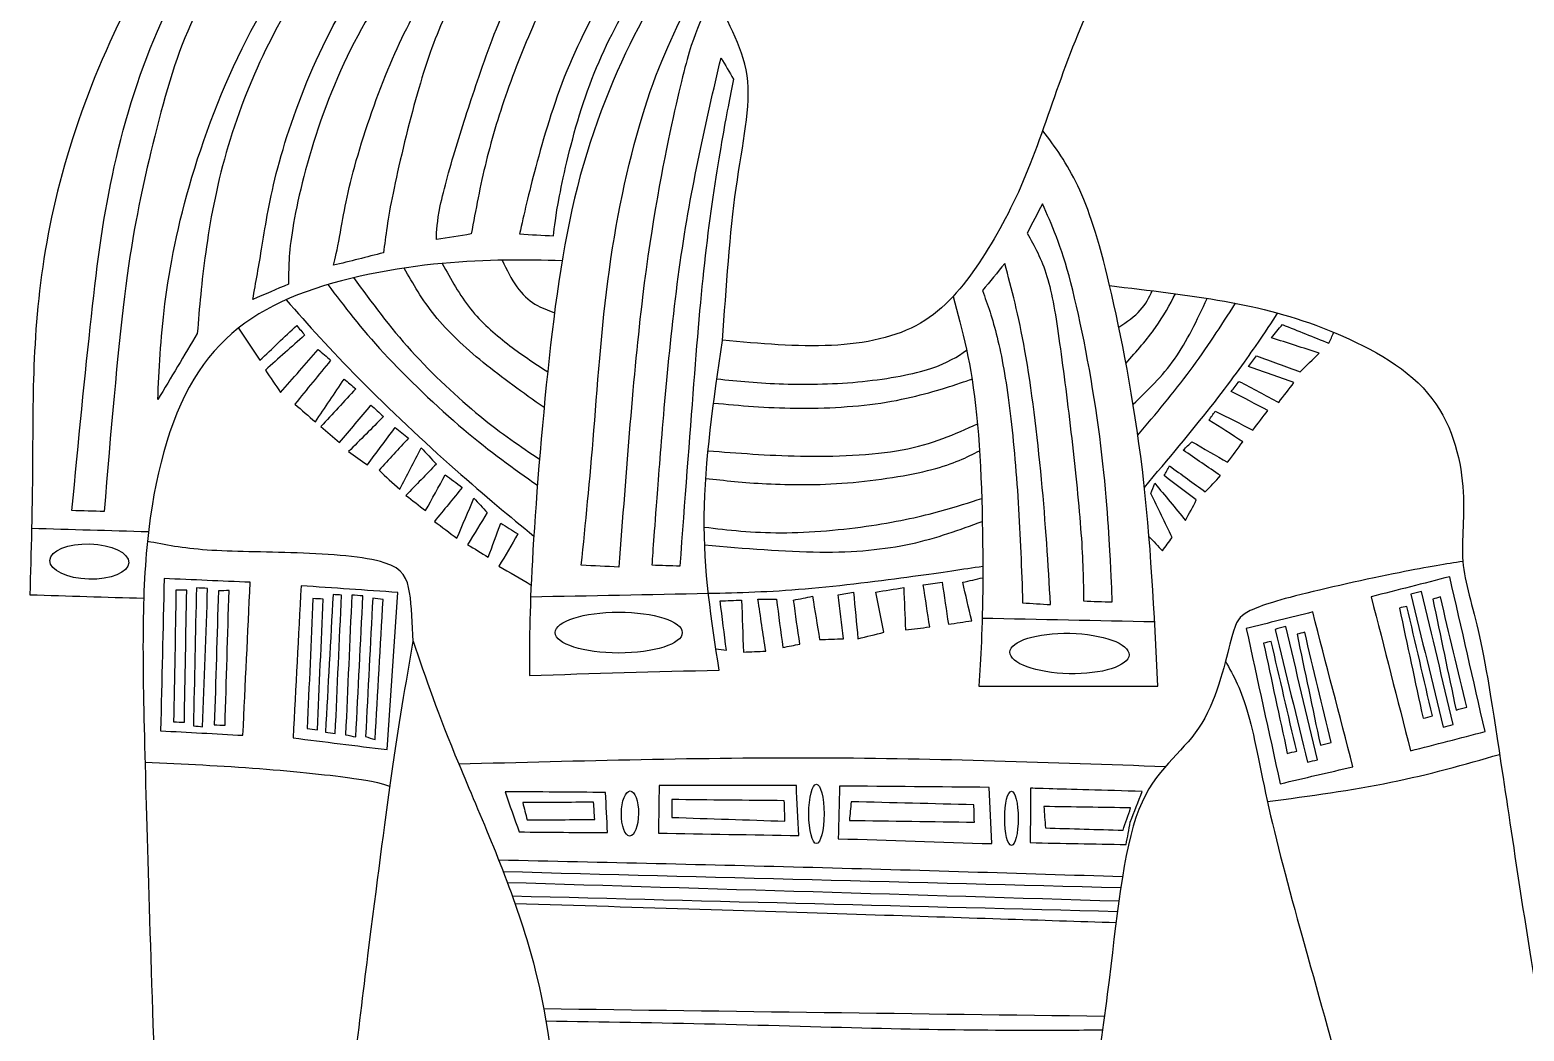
# Model space of a CAD drawing. Header units: millimetres. Extents: x 127 to 505, y 22 to 402.
# Drawn here: x 137.5 to 240.5, y 204.6 to 273.7 of the extents above; entities that cross this region are included whole.
import ezdxf

# ---------------------------------------------------------------- set-up
doc = ezdxf.new("R2010")
doc.units = ezdxf.units.MM
doc.layers.add('DV1_Layer_1', color=7, linetype='Continuous')

msp = doc.modelspace()

# ---------------------------------------------------------------- linework, layer by layer
at = {"layer": 'DV1_Layer_1', "color": 7, "linetype": 'Continuous'}
msp.add_ellipse((178.11, 232.11), major_axis=(4.38, 0), ratio=0.322406, dxfattribs=at)
for points, knots in [([(211.57, 290.96), (209.84, 293.03), (208.11, 295.1), (203.01, 297.7), (199.64, 298.23), (194.76, 298.46), (189.89, 298.69), (183.51, 298.6), (171.29, 296.84), (165.45, 295.15), (155, 289.31), (150.4, 285.15), (146.74, 279.58), (143.07, 274), (140.36, 267.01), (139.02, 260.76), (137.69, 254.51), (137.73, 248.99), (137.71, 244.78), (137.69, 240.56), (137.6, 237.64), (137.52, 234.72), (140.14, 234.64), (142.75, 234.56), (145.37, 234.48)], [0, 0, 0, 0, 0.1, 0.1, 0.2, 0.2, 0.2, 0.3, 0.3, 0.4, 0.4, 0.5, 0.5, 0.5, 0.6, 0.6, 0.6, 0.7, 0.7, 0.7, 0.8, 0.8, 0.8, 1, 1, 1, 1]), ([(168.61, 270.82), (167.98, 268.99), (167.47, 267.46), (166.99, 265.88), (166.5, 264.3), (166.05, 262.65), (165.81, 261.53), (165.58, 260.41), (165.56, 259.81), (165.54, 259.22), (166.34, 259.34), (167.14, 259.46), (167.94, 259.59), (168.25, 261.25), (168.56, 262.92), (168.97, 264.59), (169.38, 266.27), (169.9, 267.96), (170.54, 269.76), (171.19, 271.56), (171.97, 273.47), (172.75, 275.11), (173.54, 276.76), (174.32, 278.14), (175.31, 279.33), (176.29, 280.52), (177.49, 281.53), (178.75, 282.43), (180.02, 283.32), (181.35, 284.1), (182.61, 284.76), (183.86, 285.42), (185.03, 285.95), (186.28, 286.77), (187.52, 287.58), (188.84, 288.67), (192.07, 290.38), (193.98, 290.99), (195.76, 291.37), (197.54, 291.75), (199.19, 291.9), (200.94, 291.9), (202.7, 291.9), (204.57, 291.75), (205.98, 291.63), (207.39, 291.51), (208.34, 291.41), (209.28, 291.3), (208.69, 292.06), (208.09, 292.82), (207.38, 293.51), (206.67, 294.2), (205.03, 295.44), (201.41, 296.26), (198.85, 296.53), (196.29, 296.79), (192.97, 296.92), (189.29, 296.77), (185.61, 296.63), (181.56, 296.22), (177.99, 295.61), (174.42, 295), (171.34, 294.2), (168.37, 293.09), (165.41, 291.98), (162.57, 290.56), (159.8, 288.75), (157.02, 286.94), (154.3, 284.74), (152.05, 282.31), (149.8, 279.89), (148.01, 277.23), (146.58, 274.15), (145.15, 271.06), (144.08, 267.55), (143.34, 264.23), (142.6, 260.92), (142.19, 257.82), (141.76, 253.9), (141.33, 249.98), (140.87, 245.25), (140.42, 240.52), (141.16, 240.5), (141.9, 240.48), (142.64, 240.46), (143.09, 245.87), (143.55, 251.28), (144.04, 255.28), (144.53, 259.28), (145.07, 261.87), (146.41, 267.57), (147.21, 270.67), (148.21, 273.12), (149.2, 275.57), (150.4, 277.36), (151.39, 278.79), (152.39, 280.22), (153.19, 281.29), (154.27, 282.41), (155.35, 283.53), (156.71, 284.7), (158.04, 285.78), (159.36, 286.86), (160.66, 287.85), (162.48, 288.84), (164.3, 289.84), (166.65, 290.85), (168.94, 291.74), (171.23, 292.64), (173.47, 293.42), (175.64, 294.01), (177.81, 294.59), (179.91, 294.98), (181.99, 295.27), (184.07, 295.56), (186.12, 295.75), (188.15, 295.84), (190.18, 295.93), (194.17, 295.93), (197.5, 295.64), (199.06, 295.41), (200.63, 295.17), (202.09, 294.84), (203.55, 294.51), (202.17, 294.43), (200.79, 294.35), (198.91, 294.39), (197.03, 294.43), (194.64, 294.59), (191.4, 294.4), (188.16, 294.2), (184.07, 293.65), (180.12, 292.68), (176.17, 291.71), (172.36, 290.34), (169.61, 289.1), (166.85, 287.87), (165.14, 286.78), (161.69, 284.43), (159.94, 283.18), (158.12, 281.24), (156.3, 279.31), (154.41, 276.7), (152.75, 273.57), (151.1, 270.45), (148.26, 263.16), (147.15, 257.28), (146.83, 254.78), (146.51, 252.28), (146.43, 250.23), (146.34, 248.17), (147.25, 249.69), (148.15, 251.21), (149.06, 252.74), (149.2, 254.51), (149.35, 256.27), (149.64, 258.34), (149.92, 260.41), (150.36, 262.77), (151.05, 265.2), (151.75, 267.63), (152.72, 270.12), (153.77, 272.28), (154.82, 274.44), (155.95, 276.27), (158.3, 279.43), (159.51, 280.77), (160.7, 281.89), (161.89, 283.01), (163.07, 283.92), (164.43, 284.85), (165.8, 285.79), (167.37, 286.76), (168.9, 287.57), (170.43, 288.38), (173.43, 289.7), (177.63, 291.18), (179.79, 291.66), (181.95, 292.15), (184.17, 292.37), (186.23, 292.57), (188.28, 292.76), (190.18, 292.93), (193.47, 293.07), (194.87, 293.05), (196.26, 293.03), (195.28, 292.64), (194.29, 292.25), (193.3, 291.86), (191.95, 291.8), (190.59, 291.73), (188.83, 291.56), (187.07, 291.38), (184.91, 291.1), (182.5, 290.65), (180.1, 290.21), (177.44, 289.62), (175.02, 288.75), (172.59, 287.89), (170.39, 286.76), (168.15, 285.13), (165.91, 283.51), (163.62, 281.39), (161.75, 279.04), (159.88, 276.7), (158.42, 274.13), (157.25, 271.54), (156.07, 268.94), (155.19, 266.33), (154.61, 264.16), (154.04, 261.99), (153.77, 260.26), (153.3, 257.38), (153.09, 256.23), (152.89, 255.08), (153.71, 255.43), (154.53, 255.78), (155.35, 256.13), (155.35, 257.18), (155.35, 258.23), (155.64, 260), (155.93, 261.77), (156.51, 264.25), (157.39, 266.88), (158.27, 269.5), (159.47, 272.26), (162.33, 277.01), (163.99, 279), (167, 282.13), (168.33, 283.26), (169.93, 284.38), (171.52, 285.5), (173.37, 286.61), (174.66, 287.31), (175.94, 288.01), (176.66, 288.3), (177.74, 288.67), (178.82, 289.04), (180.26, 289.49), (183.41, 290.21), (185.12, 290.48), (186.57, 290.61), (188.02, 290.75), (189.21, 290.75), (190.4, 290.75), (189.52, 290.29), (188.63, 289.84), (187.75, 289.39), (186.84, 289.39), (185.94, 289.39), (184.66, 289.17), (183.39, 288.96), (181.74, 288.53), (179.9, 287.95), (178.06, 287.37), (176.03, 286.65), (174.07, 285.53), (172.12, 284.41), (170.25, 282.89), (168.7, 281.29), (167.16, 279.68), (165.95, 277.99), (163.89, 274.64), (163.05, 272.98), (162.19, 270.9), (161.34, 268.82), (160.48, 266.33), (159.91, 264.26), (159.34, 262.2), (159.08, 260.55), (158.69, 258.41), (158.56, 257.92), (158.44, 257.43), (159.59, 257.71), (160.74, 258), (161.89, 258.29), (162.04, 259.44), (162.18, 260.59), (162.55, 262.41), (162.92, 264.23), (163.52, 266.72), (164.69, 270.96), (165.27, 272.71), (165.96, 274.23), (166.65, 275.75), (167.45, 277.05), (168.56, 278.49), (169.67, 279.93), (171.09, 281.51), (172.53, 282.77), (173.97, 284.02), (175.43, 284.95), (176.85, 285.73), (178.27, 286.51), (179.65, 287.15), (181.03, 287.62), (182.42, 288.09), (183.82, 288.4), (184.93, 288.56), (186.04, 288.71), (186.86, 288.71), (187.69, 288.71), (187.11, 288.28), (186.54, 287.85), (185.96, 287.41), (184.64, 287.13), (183.33, 286.84), (181.61, 286.04), (179.89, 285.23), (177.77, 283.92), (174.01, 280.71), (172.36, 278.82), (171.17, 276.8), (169.98, 274.79), (169.24, 272.65), (168.61, 270.82)], [0, 0, 0, 0, 0.00885, 0.00885, 0.00885, 0.017699, 0.017699, 0.017699, 0.026549, 0.026549, 0.026549, 0.035398, 0.035398, 0.035398, 0.044248, 0.044248, 0.044248, 0.053097, 0.053097, 0.053097, 0.061947, 0.061947, 0.061947, 0.070796, 0.070796, 0.070796, 0.079646, 0.079646, 0.079646, 0.088496, 0.088496, 0.088496, 0.097345, 0.097345, 0.097345, 0.106195, 0.106195, 0.115044, 0.115044, 0.115044, 0.123894, 0.123894, 0.123894, 0.132743, 0.132743, 0.132743, 0.141593, 0.141593, 0.141593, 0.150442, 0.150442, 0.150442, 0.159292, 0.168142, 0.168142, 0.168142, 0.176991, 0.176991, 0.176991, 0.185841, 0.185841, 0.185841, 0.19469, 0.19469, 0.19469, 0.20354, 0.20354, 0.20354, 0.212389, 0.212389, 0.212389, 0.221239, 0.221239, 0.221239, 0.230088, 0.230088, 0.230088, 0.238938, 0.238938, 0.238938, 0.247788, 0.247788, 0.247788, 0.256637, 0.256637, 0.256637, 0.265487, 0.265487, 0.265487, 0.274336, 0.274336, 0.283186, 0.283186, 0.283186, 0.292035, 0.292035, 0.292035, 0.300885, 0.300885, 0.300885, 0.309735, 0.309735, 0.309735, 0.318584, 0.318584, 0.318584, 0.327434, 0.327434, 0.327434, 0.336283, 0.336283, 0.336283, 0.345133, 0.345133, 0.345133, 0.353982, 0.353982, 0.353982, 0.362832, 0.371681, 0.371681, 0.371681, 0.380531, 0.380531, 0.380531, 0.389381, 0.389381, 0.389381, 0.39823, 0.39823, 0.39823, 0.40708, 0.40708, 0.40708, 0.415929, 0.415929, 0.415929, 0.424779, 0.424779, 0.433628, 0.433628, 0.433628, 0.442478, 0.442478, 0.442478, 0.451327, 0.460177, 0.460177, 0.460177, 0.469027, 0.469027, 0.469027, 0.477876, 0.477876, 0.477876, 0.486726, 0.486726, 0.486726, 0.495575, 0.495575, 0.495575, 0.504425, 0.504425, 0.504425, 0.513274, 0.513274, 0.522124, 0.522124, 0.522124, 0.530973, 0.530973, 0.530973, 0.539823, 0.539823, 0.539823, 0.548673, 0.557522, 0.557522, 0.557522, 0.566372, 0.566372, 0.566372, 0.575221, 0.575221, 0.584071, 0.584071, 0.584071, 0.59292, 0.59292, 0.59292, 0.60177, 0.60177, 0.60177, 0.610619, 0.610619, 0.610619, 0.619469, 0.619469, 0.619469, 0.628319, 0.628319, 0.628319, 0.637168, 0.637168, 0.637168, 0.646018, 0.646018, 0.646018, 0.654867, 0.654867, 0.654867, 0.663717, 0.663717, 0.672566, 0.672566, 0.672566, 0.681416, 0.681416, 0.681416, 0.690265, 0.690265, 0.690265, 0.699115, 0.699115, 0.699115, 0.707965, 0.707965, 0.716814, 0.716814, 0.725664, 0.725664, 0.725664, 0.734513, 0.734513, 0.734513, 0.743363, 0.743363, 0.743363, 0.752212, 0.752212, 0.761062, 0.761062, 0.761062, 0.769912, 0.769912, 0.769912, 0.778761, 0.778761, 0.778761, 0.787611, 0.787611, 0.787611, 0.79646, 0.79646, 0.79646, 0.80531, 0.80531, 0.80531, 0.814159, 0.814159, 0.814159, 0.823009, 0.823009, 0.831858, 0.831858, 0.831858, 0.840708, 0.840708, 0.840708, 0.849558, 0.849558, 0.858407, 0.858407, 0.858407, 0.867257, 0.867257, 0.867257, 0.876106, 0.876106, 0.876106, 0.884956, 0.884956, 0.893805, 0.893805, 0.893805, 0.902655, 0.902655, 0.902655, 0.911504, 0.911504, 0.911504, 0.920354, 0.920354, 0.920354, 0.929204, 0.929204, 0.929204, 0.938053, 0.938053, 0.938053, 0.946903, 0.946903, 0.946903, 0.955752, 0.955752, 0.955752, 0.964602, 0.964602, 0.964602, 0.973451, 0.973451, 0.982301, 0.982301, 0.982301, 1, 1, 1, 1]), ([(185.26, 252.24), (185.52, 255.94), (185.77, 259.65), (186.2, 262.75), (186.64, 265.86), (187.26, 268.37), (186.95, 270.51), (186.64, 272.65), (185.4, 274.42), (183.88, 278.65), (183.59, 281.12), (185.4, 285.44), (187.5, 287.29), (190.16, 288.65), (192.81, 290.01), (196.02, 290.87), (198.75, 291.24), (201.49, 291.61), (203.75, 291.49), (205.44, 290.52), (207.12, 289.55), (208.24, 287.74), (209.35, 285.93), (208.73, 285.4), (208.11, 284.86), (207.35, 284), (206.59, 283.14), (205.69, 281.94), (204.45, 279.31), (204.12, 277.87), (203.36, 277.07), (202.6, 276.27), (201.41, 276.1), (200.67, 277.4), (199.93, 278.69), (199.64, 281.45), (198.96, 283.47), (198.28, 285.48), (197.21, 286.76), (196.14, 288.03), (196.26, 285.93), (196.39, 283.84), (196.51, 281.74), (194.99, 283.14), (193.47, 284.54), (191.95, 285.93), (192.52, 283.79), (193.1, 281.66), (193.67, 279.52), (191.9, 280.87), (190.14, 282.23), (188.37, 283.59), (188.98, 281.98), (189.6, 280.38), (189.79, 279.23), (189.97, 278.08), (189.72, 277.38), (189.11, 277.25), (188.49, 277.13), (187.5, 277.58), (186.78, 278.26), (186.06, 278.94), (185.61, 279.85), (185.16, 280.75), (184.78, 280.15), (184.41, 279.55), (184.04, 278.95)], [0, 0, 0, 0, 0.041667, 0.041667, 0.041667, 0.083333, 0.083333, 0.083333, 0.125, 0.125, 0.166667, 0.166667, 0.208333, 0.208333, 0.208333, 0.25, 0.25, 0.25, 0.291667, 0.291667, 0.291667, 0.333333, 0.333333, 0.333333, 0.375, 0.375, 0.375, 0.416667, 0.416667, 0.458333, 0.458333, 0.458333, 0.5, 0.5, 0.5, 0.541667, 0.541667, 0.541667, 0.583333, 0.583333, 0.583333, 0.625, 0.625, 0.625, 0.666667, 0.666667, 0.666667, 0.708333, 0.708333, 0.708333, 0.75, 0.75, 0.75, 0.791667, 0.791667, 0.791667, 0.833333, 0.833333, 0.833333, 0.875, 0.875, 0.875, 0.916667, 0.916667, 0.916667, 1, 1, 1, 1]), ([(183.18, 283.28), (183.16, 282.64), (183.14, 282.01), (183.12, 281.37), (182.67, 280.89), (182.22, 280.42), (181.37, 279.3), (180.53, 278.18), (179.3, 276.41), (177.16, 272.54), (176.25, 270.45), (175.54, 268.23), (174.83, 266.02), (174.32, 263.7), (174.03, 262.22), (173.74, 260.74), (173.68, 260.1), (173.62, 259.46), (172.84, 259.5), (172.06, 259.54), (171.27, 259.59), (171.58, 260.96), (171.89, 262.34), (172.39, 264.23), (172.9, 266.13), (173.6, 268.53), (174.53, 270.83), (175.47, 273.12), (176.64, 275.3), (177.61, 276.99), (178.58, 278.67), (179.34, 279.87), (180.23, 280.83), (181.13, 281.8), (182.15, 282.54), (183.18, 283.28)], [0, 0, 0, 0, 0.076923, 0.076923, 0.076923, 0.153846, 0.153846, 0.153846, 0.230769, 0.230769, 0.307692, 0.307692, 0.307692, 0.384615, 0.384615, 0.384615, 0.461538, 0.461538, 0.461538, 0.538462, 0.538462, 0.538462, 0.615385, 0.615385, 0.615385, 0.692308, 0.692308, 0.692308, 0.769231, 0.769231, 0.769231, 0.846154, 0.846154, 0.846154, 1, 1, 1, 1]), ([(216.24, 281.47), (215.48, 281.13), (214.73, 280.79), (213.86, 280.01), (213, 279.23), (212.03, 278.02), (211.09, 276.26), (210.16, 274.51), (209.26, 272.2), (208.44, 269.9), (207.62, 267.61), (206.88, 265.32), (205.99, 263.25), (205.11, 261.17), (204.08, 259.3), (201.82, 255.92), (200.58, 254.42), (197.23, 252.47), (195.11, 252.02), (192.77, 251.91), (190.42, 251.8), (187.84, 252.03), (185.26, 252.26)], [0, 0, 0, 0, 0.111111, 0.111111, 0.111111, 0.222222, 0.222222, 0.222222, 0.333333, 0.333333, 0.333333, 0.444444, 0.444444, 0.444444, 0.555556, 0.555556, 0.666667, 0.666667, 0.777778, 0.777778, 0.777778, 1, 1, 1, 1]), ([(183.94, 280.32), (182.7, 278.86), (181.46, 277.4), (180, 274.8), (178.53, 272.19), (176.85, 268.45), (174.5, 260.31), (173.84, 255.9), (173.31, 251.03), (172.78, 246.15), (172.36, 240.81), (171.95, 233.36), (171.95, 231.26), (171.95, 229.16), (176.31, 229.29), (180.67, 229.41), (185.03, 229.53), (184.5, 232.95), (183.96, 236.36), (184, 240.15), (184.04, 243.93), (184.65, 248.09), (185.26, 252.24)], [0, 0, 0, 0, 0.111111, 0.111111, 0.111111, 0.222222, 0.222222, 0.333333, 0.333333, 0.333333, 0.444444, 0.444444, 0.555556, 0.555556, 0.555556, 0.666667, 0.666667, 0.666667, 0.777778, 0.777778, 0.777778, 1, 1, 1, 1]), ([(183.37, 276.43), (182.24, 274.17), (181.11, 271.91), (180.09, 268.84), (179.07, 265.78), (178.16, 261.91), (177.57, 257.87), (176.97, 253.83), (176.68, 249.61), (176.4, 246.06), (176.11, 242.51), (175.82, 239.63), (175.53, 236.75), (176.4, 236.71), (177.26, 236.67), (178.12, 236.63), (178.62, 243.3), (179.11, 249.96), (179.75, 255.24), (180.39, 260.51), (181.17, 264.4), (181.75, 267.12), (182.34, 269.85), (182.73, 271.41), (183.11, 272.58), (183.49, 273.76), (183.86, 274.54), (184.23, 275.32), (183.94, 275.69), (183.66, 276.06), (183.37, 276.43)], [0, 0, 0, 0, 0.090909, 0.090909, 0.090909, 0.181818, 0.181818, 0.181818, 0.272727, 0.272727, 0.272727, 0.363636, 0.363636, 0.363636, 0.454545, 0.454545, 0.454545, 0.545455, 0.545455, 0.545455, 0.636364, 0.636364, 0.636364, 0.727273, 0.727273, 0.727273, 0.818182, 0.818182, 0.818182, 1, 1, 1, 1]), ([(185.16, 271.74), (184.13, 267.32), (183.1, 262.9), (182.35, 257.63), (181.6, 252.37), (181.13, 246.26), (180.85, 242.64), (180.57, 239.02), (180.49, 237.89), (180.41, 236.75), (181.04, 236.73), (181.68, 236.71), (182.32, 236.69), (182.65, 241.14), (182.98, 245.58), (183.27, 249.26), (183.55, 252.94), (183.8, 255.86), (184.13, 258.63), (184.46, 261.4), (184.87, 264.01), (185.53, 267.83), (185.77, 269.05), (186.02, 270.26), (185.73, 270.75), (185.45, 271.25), (185.16, 271.74)], [0, 0, 0, 0, 0.1, 0.1, 0.1, 0.2, 0.2, 0.2, 0.3, 0.3, 0.3, 0.4, 0.4, 0.4, 0.5, 0.5, 0.5, 0.6, 0.6, 0.6, 0.7, 0.7, 0.8, 0.8, 0.8, 1, 1, 1, 1]), ([(201.16, 255.29), (201.79, 252.96), (202.42, 250.63), (203.13, 243.6), (203.22, 238.91), (203.2, 235.6), (203.18, 232.29), (203.05, 230.36), (202.93, 228.42), (207.04, 228.42), (211.16, 228.42), (215.27, 228.42), (215.02, 233.48), (214.78, 238.54), (214.2, 243.36), (213.62, 248.17), (212.72, 252.74), (211.16, 259.32), (210.5, 261.33), (209.75, 262.9), (209.01, 264.47), (208.18, 265.59), (207.35, 266.71)], [0, 0, 0, 0, 0.111111, 0.111111, 0.222222, 0.222222, 0.222222, 0.333333, 0.333333, 0.333333, 0.444444, 0.444444, 0.444444, 0.555556, 0.555556, 0.555556, 0.666667, 0.666667, 0.777778, 0.777778, 0.777778, 1, 1, 1, 1]), ([(206.26, 259.65), (206.61, 260.33), (206.96, 261), (207.31, 261.68), (207.95, 260.26), (208.59, 258.85), (209.96, 253.58), (210.7, 249.73), (211.65, 242.8), (212.06, 236.63), (212.1, 235.03), (212.12, 234.22), (211.46, 234.24), (210.81, 234.27), (210.15, 234.29), (210.13, 235.68), (210.11, 237.08), (209.97, 238.96), (209.84, 240.83), (209.59, 243.17), (209.33, 245.5), (209.06, 247.82), (208.77, 250.12), (208.5, 252.04), (208.24, 253.95), (207.99, 255.47), (207.62, 256.67), (207.25, 257.88), (206.75, 258.76), (206.26, 259.65)], [0, 0, 0, 0, 0.083333, 0.083333, 0.083333, 0.166667, 0.166667, 0.25, 0.25, 0.333333, 0.416667, 0.416667, 0.416667, 0.5, 0.5, 0.5, 0.583333, 0.583333, 0.583333, 0.666667, 0.666667, 0.666667, 0.75, 0.75, 0.75, 0.833333, 0.833333, 0.833333, 1, 1, 1, 1]), ([(174.21, 257.75), (171.65, 257.81), (169.09, 257.86), (165.93, 257.56), (162.78, 257.26), (159.04, 256.6), (155.97, 255.39), (152.91, 254.18), (150.52, 252.41), (148.81, 249.57), (147.11, 246.73), (146.08, 242.82), (145.17, 233.98), (145.3, 229.04), (145.5, 221.62), (145.71, 214.19), (146, 204.28), (146.86, 181.77), (147.43, 169.19), (147.54, 158.41), (147.64, 147.63), (147.27, 138.66), (147.29, 134.14), (147.31, 129.61), (147.72, 129.53), (149.51, 129.22), (151.3, 128.91), (154.47, 128.38), (158.79, 127.56), (159.94, 127.27), (160.72, 127.93), (161.5, 128.58), (161.92, 130.19), (162.18, 131.85), (162.45, 133.52), (162.57, 135.25), (161.92, 136.98), (161.26, 138.7), (159.82, 140.43), (159.04, 141.95), (158.25, 143.48), (158.13, 144.79), (158.27, 148.17), (158.42, 151.54), (158.83, 156.97), (159.14, 163.14), (159.45, 169.31), (159.65, 176.22), (159.55, 181.26), (159.45, 186.3), (159.04, 189.47), (159.22, 194.09), (159.41, 198.72), (160.19, 204.81), (160.82, 209.83), (161.46, 214.85), (161.96, 218.8), (162.45, 222.23), (162.94, 225.67), (163.44, 228.59), (163.93, 231.51), (164.79, 229), (165.66, 226.49), (167.08, 223.06), (168.5, 219.62), (170.47, 215.26), (171.77, 210.96), (173.06, 206.66), (173.68, 202.43), (173.74, 198.06), (173.8, 193.7), (173.31, 189.22), (172.65, 185.62), (171.99, 182.02), (171.17, 179.31), (170.39, 176.82), (169.61, 174.33), (168.87, 172.07), (168.72, 169.27), (168.58, 166.47), (169.03, 163.14), (167.88, 148.33), (166.28, 136.85), (165.12, 129), (163.97, 121.14), (163.27, 116.9), (162.12, 110.85), (160.97, 104.81), (159.36, 96.95), (157.31, 85.47), (156.86, 81.85), (156.36, 72.93), (156.32, 67.62), (156.63, 62.93), (156.94, 58.24), (157.6, 54.17), (157.95, 50.09), (158.3, 46.02), (158.34, 41.95), (157.68, 36.11), (156.98, 34.34), (156.51, 32.47), (156.03, 30.59), (155.79, 28.62), (156.03, 27.18), (156.28, 25.74), (157.02, 24.84), (158.3, 24.38), (159.57, 23.93), (161.38, 23.93), (163.11, 24.2), (164.84, 24.47), (166.48, 25), (168.09, 25.27), (169.69, 25.54), (171.25, 25.54), (173.17, 25.27), (175.08, 25), (177.34, 24.47), (179.58, 24.05), (181.83, 23.64), (184.05, 23.36), (188.04, 23.27), (192.03, 23.19), (197.79, 23.31), (200.73, 23.68), (203.67, 24.05), (203.79, 24.67), (203.59, 25.29), (203.38, 25.91), (202.85, 26.52), (198.61, 27.92), (194.91, 28.7), (191.66, 29.61), (188.41, 30.51), (185.61, 31.54), (182.22, 32.88), (178.82, 34.22), (174.83, 35.86), (172.65, 36.99), (170.47, 38.12), (170.1, 38.74), (170.29, 40.3), (170.47, 41.87), (171.21, 44.38), (171.81, 47.54), (172.41, 50.71), (172.86, 54.54), (174.75, 69.26), (176.19, 80.17), (178.45, 97.28), (180.1, 109.7), (182.4, 114.56), (183.08, 116.59), (183.76, 118.63), (183.96, 120.27), (184.17, 121.92)], [0, 0, 0, 0, 0.017544, 0.017544, 0.017544, 0.035088, 0.035088, 0.035088, 0.052632, 0.052632, 0.052632, 0.070175, 0.070175, 0.087719, 0.087719, 0.087719, 0.105263, 0.105263, 0.122807, 0.122807, 0.122807, 0.140351, 0.140351, 0.140351, 0.157895, 0.157895, 0.157895, 0.175439, 0.175439, 0.192982, 0.192982, 0.192982, 0.210526, 0.210526, 0.210526, 0.22807, 0.22807, 0.22807, 0.245614, 0.245614, 0.245614, 0.263158, 0.263158, 0.263158, 0.280702, 0.280702, 0.280702, 0.298246, 0.298246, 0.298246, 0.315789, 0.315789, 0.315789, 0.333333, 0.333333, 0.333333, 0.350877, 0.350877, 0.350877, 0.368421, 0.368421, 0.368421, 0.385965, 0.385965, 0.385965, 0.403509, 0.403509, 0.403509, 0.421053, 0.421053, 0.421053, 0.438596, 0.438596, 0.438596, 0.45614, 0.45614, 0.45614, 0.473684, 0.473684, 0.473684, 0.491228, 0.491228, 0.508772, 0.508772, 0.508772, 0.526316, 0.526316, 0.526316, 0.54386, 0.54386, 0.561404, 0.561404, 0.578947, 0.578947, 0.578947, 0.596491, 0.596491, 0.596491, 0.614035, 0.614035, 0.631579, 0.631579, 0.631579, 0.649123, 0.649123, 0.649123, 0.666667, 0.666667, 0.666667, 0.684211, 0.684211, 0.684211, 0.701754, 0.701754, 0.701754, 0.719298, 0.719298, 0.719298, 0.736842, 0.736842, 0.736842, 0.754386, 0.754386, 0.754386, 0.77193, 0.77193, 0.77193, 0.789474, 0.789474, 0.789474, 0.807018, 0.807018, 0.824561, 0.824561, 0.824561, 0.842105, 0.842105, 0.842105, 0.859649, 0.859649, 0.859649, 0.877193, 0.877193, 0.877193, 0.894737, 0.894737, 0.894737, 0.912281, 0.912281, 0.929825, 0.929825, 0.947368, 0.964912, 0.964912, 0.964912, 1, 1, 1, 1]), ([(165.93, 257.56), (166.54, 256.47), (167.15, 255.37), (167.89, 254.44), (168.64, 253.5), (169.53, 252.72), (170.43, 252.02), (171.34, 251.32), (172.28, 250.7), (173.21, 250.09)], [0, 0, 0, 0, 0.25, 0.25, 0.25, 0.5, 0.5, 0.5, 1, 1, 1, 1]), ([(170.07, 257.79), (170.39, 257.13), (170.71, 256.48), (171.08, 255.95), (171.46, 255.43), (171.89, 255.04), (172.33, 254.76), (172.78, 254.49), (173.23, 254.33), (173.68, 254.16)], [0, 0, 0, 0, 0.25, 0.25, 0.25, 0.5, 0.5, 0.5, 1, 1, 1, 1]), ([(203.18, 255.7), (203.69, 256.31), (204.2, 256.93), (204.72, 257.55), (205.19, 255.8), (205.66, 254.05), (206.11, 251.53), (206.55, 249.01), (206.96, 245.72), (207.54, 239.63), (207.7, 236.84), (207.87, 234.04), (207.23, 234.08), (206.59, 234.12), (205.95, 234.16), (205.87, 236.47), (205.79, 238.77), (205.64, 241.06), (205.5, 243.36), (205.29, 245.64), (205.05, 247.59), (204.8, 249.55), (204.51, 251.17), (204.19, 252.47), (203.88, 253.76), (203.53, 254.73), (203.18, 255.7)], [0, 0, 0, 0, 0.1, 0.1, 0.1, 0.2, 0.2, 0.2, 0.3, 0.3, 0.4, 0.4, 0.4, 0.5, 0.5, 0.5, 0.6, 0.6, 0.6, 0.7, 0.7, 0.7, 0.8, 0.8, 0.8, 1, 1, 1, 1]), ([(159.83, 256.58), (161.07, 254.88), (162.32, 253.19), (165.29, 249.9), (167.02, 248.29), (168.53, 247.05), (170.04, 245.81), (171.35, 244.94), (172.65, 244.06)], [0, 0, 0, 0, 0.25, 0.25, 0.5, 0.5, 0.5, 1, 1, 1, 1]), ([(172.96, 247.62), (171.51, 248.65), (170.07, 249.67), (168.77, 250.73), (167.47, 251.79), (166.32, 252.88), (165.43, 253.97), (164.55, 255.06), (163.94, 256.15), (163.32, 257.24)], [0, 0, 0, 0, 0.25, 0.25, 0.25, 0.5, 0.5, 0.5, 1, 1, 1, 1]), ([(158.05, 256.1), (159.19, 254.61), (160.32, 253.12), (161.92, 251.38), (163.52, 249.65), (165.58, 247.68), (167.42, 246.12), (169.26, 244.56), (170.88, 243.41), (172.5, 242.27)], [0, 0, 0, 0, 0.25, 0.25, 0.25, 0.5, 0.5, 0.5, 1, 1, 1, 1]), ([(211.94, 256.03), (214.65, 255.71), (217.37, 255.4), (219.86, 254.95), (222.35, 254.51), (224.61, 253.93), (227.08, 252.94), (229.54, 251.95), (232.22, 250.56), (235.51, 246.69), (236.13, 244.22), (236.29, 242.18), (236.46, 240.15), (236.17, 238.54), (236.29, 237.02), (236.41, 235.5), (236.95, 234.06), (237.44, 231.84), (237.94, 229.62), (238.39, 226.61), (239.21, 221.14), (240.03, 215.67), (241.23, 207.73), (242.75, 199.38), (243.08, 198.97), (246.35, 196.48), (249.62, 193.99), (255.83, 189.43), (261.73, 184.63), (267.64, 179.84), (273.23, 174.82), (276.21, 172.48), (279.2, 170.13), (279.57, 170.46), (280.72, 170.79), (281.87, 171.12), (283.8, 171.45), (285.02, 171.59), (286.23, 171.74), (286.72, 171.7), (287.22, 171.65)], [0, 0, 0, 0, 0.066667, 0.066667, 0.066667, 0.133333, 0.133333, 0.133333, 0.2, 0.2, 0.266667, 0.266667, 0.266667, 0.333333, 0.333333, 0.333333, 0.4, 0.4, 0.4, 0.466667, 0.466667, 0.466667, 0.533333, 0.533333, 0.6, 0.6, 0.6, 0.666667, 0.666667, 0.666667, 0.733333, 0.733333, 0.733333, 0.8, 0.8, 0.8, 0.866667, 0.866667, 0.866667, 1, 1, 1, 1]), ([(212.58, 253.16), (213.13, 253.53), (213.67, 253.91), (214.06, 254.33), (214.44, 254.75), (214.66, 255.21), (214.88, 255.68)], [0, 0, 0, 0, 0.333333, 0.333333, 0.333333, 1, 1, 1, 1]), ([(213.07, 250.67), (213.8, 251.5), (214.54, 252.34), (215.11, 253.14), (215.67, 253.94), (216.08, 254.7), (216.48, 255.47)], [0, 0, 0, 0, 0.333333, 0.333333, 0.333333, 1, 1, 1, 1]), ([(155.18, 255.06), (156.7, 253.34), (158.22, 251.62), (160.23, 249.59), (162.24, 247.55), (164.75, 245.21), (166.84, 243.35), (168.93, 241.5), (170.59, 240.13), (172.26, 238.76)], [0, 0, 0, 0, 0.25, 0.25, 0.25, 0.5, 0.5, 0.5, 1, 1, 1, 1]), ([(213.56, 247.85), (214.56, 248.8), (215.57, 249.75), (216.42, 250.97), (217.27, 252.18), (217.97, 253.67), (218.67, 255.15)], [0, 0, 0, 0, 0.333333, 0.333333, 0.333333, 1, 1, 1, 1]), ([(213.89, 245.72), (215.13, 247.19), (216.37, 248.67), (217.49, 250.18), (218.62, 251.7), (219.62, 253.25), (220.62, 254.81)], [0, 0, 0, 0, 0.333333, 0.333333, 0.333333, 1, 1, 1, 1]), ([(214.34, 242.12), (215.97, 244.05), (217.59, 245.99), (218.92, 247.67), (220.25, 249.36), (221.28, 250.8), (221.99, 251.84), (222.71, 252.87), (223.12, 253.51), (223.52, 254.14)], [0, 0, 0, 0, 0.25, 0.25, 0.25, 0.5, 0.5, 0.5, 1, 1, 1, 1]), ([(151.89, 253.09), (152.38, 252.36), (152.88, 251.62), (153.38, 250.88), (154.22, 251.69), (155.07, 252.49), (155.91, 253.29), (156.09, 253.07), (156.28, 252.84), (156.46, 252.61), (155.56, 251.81), (154.65, 251.01), (153.75, 250.21), (154.1, 249.69), (154.45, 249.18), (154.8, 248.66), (155.66, 249.65), (156.53, 250.64), (157.39, 251.63), (157.68, 251.38), (157.97, 251.13), (158.25, 250.88), (157.43, 249.88), (156.61, 248.87), (155.79, 247.86), (156.26, 247.45), (156.73, 247.04), (157.2, 246.63), (157.86, 247.61), (158.52, 248.6), (159.18, 249.59), (159.45, 249.36), (159.71, 249.14), (159.98, 248.91), (159.18, 248.05), (158.38, 247.18), (157.58, 246.32), (158.01, 245.95), (158.44, 245.58), (158.87, 245.21), (159.59, 246.07), (160.31, 246.94), (161.03, 247.8), (161.32, 247.53), (161.61, 247.26), (161.89, 247), (161.09, 246.2), (160.29, 245.39), (159.49, 244.59), (159.92, 244.28), (160.35, 243.97), (160.78, 243.67), (161.42, 244.53), (162.06, 245.39), (162.7, 246.26), (163.01, 246.01), (163.31, 245.76), (163.62, 245.52), (162.94, 244.78), (162.26, 244.04), (161.59, 243.3), (162.06, 242.86), (162.53, 242.43), (163.01, 242), (163.5, 242.95), (163.99, 243.89), (164.49, 244.84), (164.84, 244.47), (165.19, 244.1), (165.54, 243.73), (164.84, 243.01), (164.14, 242.29), (163.44, 241.57), (163.89, 241.22), (164.34, 240.87), (164.79, 240.52), (165.25, 241.34), (165.7, 242.16), (166.15, 242.99), (166.54, 242.7), (166.93, 242.41), (167.32, 242.12), (166.69, 241.34), (166.05, 240.56), (165.41, 239.78), (165.93, 239.39), (166.44, 239), (166.95, 238.61), (167.35, 239.53), (167.74, 240.46), (168.13, 241.38), (168.44, 241.05), (168.74, 240.72), (169.05, 240.39), (168.6, 239.65), (168.15, 238.91), (167.69, 238.17), (168.17, 237.89), (168.64, 237.6), (169.11, 237.31), (169.4, 238.09), (169.69, 238.87), (169.98, 239.65), (170.37, 239.41), (170.76, 239.16), (171.15, 238.91), (170.72, 238.17), (170.29, 237.43), (169.85, 236.69), (170.59, 236.26), (171.33, 235.83), (172.07, 235.39)], [0, 0, 0, 0, 0.026316, 0.026316, 0.026316, 0.052632, 0.052632, 0.052632, 0.078947, 0.078947, 0.078947, 0.105263, 0.105263, 0.105263, 0.131579, 0.131579, 0.131579, 0.157895, 0.157895, 0.157895, 0.184211, 0.184211, 0.184211, 0.210526, 0.210526, 0.210526, 0.236842, 0.236842, 0.236842, 0.263158, 0.263158, 0.263158, 0.289474, 0.289474, 0.289474, 0.315789, 0.315789, 0.315789, 0.342105, 0.342105, 0.342105, 0.368421, 0.368421, 0.368421, 0.394737, 0.394737, 0.394737, 0.421053, 0.421053, 0.421053, 0.447368, 0.447368, 0.447368, 0.473684, 0.473684, 0.473684, 0.5, 0.5, 0.5, 0.526316, 0.526316, 0.526316, 0.552632, 0.552632, 0.552632, 0.578947, 0.578947, 0.578947, 0.605263, 0.605263, 0.605263, 0.631579, 0.631579, 0.631579, 0.657895, 0.657895, 0.657895, 0.684211, 0.684211, 0.684211, 0.710526, 0.710526, 0.710526, 0.736842, 0.736842, 0.736842, 0.763158, 0.763158, 0.763158, 0.789474, 0.789474, 0.789474, 0.815789, 0.815789, 0.815789, 0.842105, 0.842105, 0.842105, 0.868421, 0.868421, 0.868421, 0.894737, 0.894737, 0.894737, 0.921053, 0.921053, 0.921053, 0.947368, 0.947368, 0.947368, 1, 1, 1, 1]), ([(214.66, 238.72), (214.97, 238.4), (215.27, 238.07), (215.58, 237.74), (215.81, 238.05), (216.03, 238.36), (216.26, 238.67), (215.76, 239.68), (215.27, 240.7), (214.78, 241.71), (214.87, 241.94), (214.96, 242.17), (215.06, 242.4), (215.77, 241.54), (216.47, 240.69), (217.18, 239.84), (217.43, 240.31), (217.68, 240.79), (217.92, 241.26), (217.18, 241.81), (216.44, 242.37), (215.7, 242.93), (215.83, 243.15), (215.95, 243.38), (216.07, 243.6), (216.89, 243.01), (217.72, 242.41), (218.54, 241.81), (218.89, 242.18), (219.24, 242.55), (219.59, 242.93), (218.73, 243.51), (217.88, 244.1), (217.02, 244.69), (217.22, 244.89), (217.42, 245.08), (217.61, 245.27), (218.44, 244.8), (219.26, 244.32), (220.08, 243.85), (220.43, 244.32), (220.78, 244.8), (221.13, 245.27), (220.35, 245.76), (219.57, 246.26), (218.79, 246.75), (218.93, 246.96), (219.08, 247.16), (219.22, 247.37), (220.09, 246.94), (220.95, 246.51), (221.81, 246.07), (222.16, 246.52), (222.51, 246.98), (222.86, 247.43), (222.02, 247.86), (221.17, 248.29), (220.33, 248.73), (220.51, 248.96), (220.68, 249.19), (220.86, 249.43), (221.77, 248.95), (222.69, 248.47), (223.6, 247.98), (223.95, 248.44), (224.3, 248.89), (224.65, 249.34), (223.6, 249.71), (222.56, 250.08), (221.51, 250.45), (221.69, 250.7), (221.88, 250.95), (222.06, 251.19), (223.07, 250.82), (224.07, 250.45), (225.08, 250.08), (225.51, 250.51), (225.95, 250.95), (226.38, 251.38), (225.29, 251.73), (224.2, 252.08), (223.11, 252.43), (223.35, 252.74), (223.6, 253.04), (223.85, 253.35), (224.92, 252.92), (225.99, 252.49), (227.06, 252.06), (227.17, 252.31), (227.28, 252.56), (227.4, 252.81)], [0, 0, 0, 0, 0.032258, 0.032258, 0.032258, 0.064516, 0.064516, 0.064516, 0.096774, 0.096774, 0.096774, 0.129032, 0.129032, 0.129032, 0.16129, 0.16129, 0.16129, 0.193548, 0.193548, 0.193548, 0.225806, 0.225806, 0.225806, 0.258065, 0.258065, 0.258065, 0.290323, 0.290323, 0.290323, 0.322581, 0.322581, 0.322581, 0.354839, 0.354839, 0.354839, 0.387097, 0.387097, 0.387097, 0.419355, 0.419355, 0.419355, 0.451613, 0.451613, 0.451613, 0.483871, 0.483871, 0.483871, 0.516129, 0.516129, 0.516129, 0.548387, 0.548387, 0.548387, 0.580645, 0.580645, 0.580645, 0.612903, 0.612903, 0.612903, 0.645161, 0.645161, 0.645161, 0.677419, 0.677419, 0.677419, 0.709677, 0.709677, 0.709677, 0.741935, 0.741935, 0.741935, 0.774194, 0.774194, 0.774194, 0.806452, 0.806452, 0.806452, 0.83871, 0.83871, 0.83871, 0.870968, 0.870968, 0.870968, 0.903226, 0.903226, 0.903226, 0.935484, 0.935484, 0.935484, 1, 1, 1, 1]), ([(184.88, 249.6), (186.33, 249.45), (187.78, 249.31), (189.47, 249.25), (191.16, 249.2), (193.1, 249.24), (196.74, 249.61), (198.44, 249.94), (199.62, 250.32), (200.8, 250.7), (201.44, 251.14), (202.09, 251.57)], [0, 0, 0, 0, 0.2, 0.2, 0.2, 0.4, 0.4, 0.6, 0.6, 0.6, 1, 1, 1, 1]), ([(184.65, 247.93), (186.46, 247.77), (188.28, 247.6), (190.31, 247.58), (192.34, 247.55), (194.58, 247.68), (198.49, 248.31), (200.15, 248.83), (201.09, 249.13), (202.03, 249.43), (202.24, 249.52), (202.46, 249.6)], [0, 0, 0, 0, 0.2, 0.2, 0.2, 0.4, 0.4, 0.6, 0.6, 0.6, 1, 1, 1, 1]), ([(184.27, 244.65), (186.29, 244.49), (188.32, 244.32), (190.63, 244.28), (192.95, 244.24), (195.57, 244.32), (197.65, 244.71), (199.73, 245.1), (201.28, 245.8), (202.84, 246.5)], [0, 0, 0, 0, 0.25, 0.25, 0.25, 0.5, 0.5, 0.5, 1, 1, 1, 1]), ([(184.11, 242.74), (185.4, 242.6), (186.7, 242.45), (188.3, 242.37), (189.91, 242.29), (191.82, 242.27), (193.88, 242.43), (195.94, 242.6), (198.14, 242.95), (199.68, 243.35), (201.22, 243.75), (202.1, 244.2), (202.98, 244.65)], [0, 0, 0, 0, 0.2, 0.2, 0.2, 0.4, 0.4, 0.4, 0.6, 0.6, 0.6, 1, 1, 1, 1]), ([(184, 239.38), (185.66, 239.19), (187.32, 238.99), (189.31, 238.99), (191.29, 239), (193.59, 239.2), (195.52, 239.49), (197.46, 239.78), (199.02, 240.15), (200.23, 240.47), (201.43, 240.8), (202.28, 241.08), (203.13, 241.36)], [0, 0, 0, 0, 0.2, 0.2, 0.2, 0.4, 0.4, 0.4, 0.6, 0.6, 0.6, 1, 1, 1, 1]), ([(184.03, 238.16), (186.79, 237.92), (189.56, 237.68), (191.96, 237.66), (194.37, 237.64), (196.43, 237.84), (198.24, 238.23), (200.05, 238.63), (201.61, 239.2), (203.17, 239.78)], [0, 0, 0, 0, 0.25, 0.25, 0.25, 0.5, 0.5, 0.5, 1, 1, 1, 1]), ([(141.65, 238.22), (140.15, 238.27), (138.92, 237.76), (138.9, 237.08), (138.88, 236.41), (140.08, 235.83), (141.59, 235.79), (143.09, 235.75), (144.32, 236.26), (144.34, 236.93), (144.36, 237.6), (143.16, 238.18), (141.65, 238.22)], [0, 0, 0, 0, 0.2, 0.2, 0.2, 0.4, 0.4, 0.4, 0.6, 0.6, 0.6, 1, 1, 1, 1]), ([(163.93, 231.51), (163.89, 232.72), (163.85, 233.94), (163.69, 234.88), (163.54, 235.83), (163.27, 236.51), (161.95, 236.93), (160.62, 237.35), (158.23, 237.52), (155.94, 237.6), (153.65, 237.68), (151.45, 237.68), (149.74, 237.8), (148.04, 237.92), (146.83, 238.16), (145.62, 238.4)], [0, 0, 0, 0, 0.166667, 0.166667, 0.166667, 0.333333, 0.333333, 0.333333, 0.5, 0.5, 0.5, 0.666667, 0.666667, 0.666667, 1, 1, 1, 1]), ([(236.29, 237.02), (235.14, 236.84), (233.99, 236.66), (231.89, 236.24), (229.79, 235.82), (226.74, 235.15), (222.76, 234.12), (221.83, 233.77), (221.29, 233.43), (220.75, 233.08), (220.6, 232.76), (220.24, 231.32), (219.87, 229.87), (219.28, 227.3), (218.08, 225.52), (216.89, 223.74), (215.08, 222.75), (213.96, 219.91), (212.85, 217.07), (212.44, 212.38), (211.78, 207.19), (211.12, 202), (210.22, 196.32), (210.3, 188.79), (210.38, 181.25), (211.45, 171.87), (214.09, 154.41), (215.65, 146.34), (217.09, 139.63), (218.53, 132.92), (219.85, 127.57), (221.17, 122.22), (202.13, 122.12), (183.09, 122.02), (164.05, 121.92)], [0, 0, 0, 0, 0.076923, 0.076923, 0.076923, 0.153846, 0.153846, 0.230769, 0.230769, 0.230769, 0.307692, 0.307692, 0.307692, 0.384615, 0.384615, 0.384615, 0.461538, 0.461538, 0.461538, 0.538462, 0.538462, 0.538462, 0.615385, 0.615385, 0.615385, 0.692308, 0.692308, 0.769231, 0.769231, 0.769231, 0.846154, 0.846154, 0.846154, 1, 1, 1, 1]), ([(184.29, 234.82), (186.39, 234.87), (188.49, 234.92), (193.43, 235.34), (196.26, 235.71), (198.37, 235.99), (200.47, 236.28), (201.83, 236.49), (203.2, 236.69)], [0, 0, 0, 0, 0.25, 0.25, 0.5, 0.5, 0.5, 1, 1, 1, 1]), ([(184.81, 231), (185.05, 230.96), (185.29, 230.93), (185.53, 230.89), (185.38, 232.02), (185.24, 233.15), (185.1, 234.29), (185.59, 234.31), (186.08, 234.33), (186.58, 234.35), (186.62, 233.15), (186.66, 231.96), (186.7, 230.77), (187.21, 230.79), (187.73, 230.81), (188.24, 230.83), (188.06, 232.02), (187.88, 233.22), (187.7, 234.41), (188.13, 234.41), (188.56, 234.41), (188.98, 234.41), (189.13, 233.3), (189.27, 232.19), (189.42, 231.08), (189.81, 231.16), (190.2, 231.24), (190.59, 231.32), (190.44, 232.33), (190.3, 233.34), (190.16, 234.35), (190.59, 234.44), (191.03, 234.52), (191.47, 234.61), (191.63, 233.62), (191.79, 232.63), (191.95, 231.63), (192.5, 231.65), (193.06, 231.67), (193.61, 231.69), (193.49, 232.7), (193.36, 233.71), (193.24, 234.72), (193.59, 234.78), (193.94, 234.84), (194.29, 234.9), (194.39, 233.83), (194.5, 232.76), (194.6, 231.69), (195.2, 231.84), (195.79, 231.98), (196.39, 232.13), (196.2, 233.05), (196.02, 233.98), (195.83, 234.9), (196.47, 235.01), (197.11, 235.11), (197.75, 235.21), (197.79, 234.24), (197.83, 233.28), (197.87, 232.31), (198.42, 232.37), (198.98, 232.43), (199.54, 232.5), (199.39, 233.46), (199.25, 234.43), (199.1, 235.4), (199.54, 235.46), (199.97, 235.52), (200.4, 235.58), (200.54, 234.62), (200.69, 233.65), (200.83, 232.68), (201.37, 232.76), (201.9, 232.85), (202.44, 232.93), (202.23, 233.81), (202.02, 234.7), (201.82, 235.58), (202.28, 235.68), (202.74, 235.79), (203.2, 235.89)], [0, 0, 0, 0, 0.035714, 0.035714, 0.035714, 0.071429, 0.071429, 0.071429, 0.107143, 0.107143, 0.107143, 0.142857, 0.142857, 0.142857, 0.178571, 0.178571, 0.178571, 0.214286, 0.214286, 0.214286, 0.25, 0.25, 0.25, 0.285714, 0.285714, 0.285714, 0.321429, 0.321429, 0.321429, 0.357143, 0.357143, 0.357143, 0.392857, 0.392857, 0.392857, 0.428571, 0.428571, 0.428571, 0.464286, 0.464286, 0.464286, 0.5, 0.5, 0.5, 0.535714, 0.535714, 0.535714, 0.571429, 0.571429, 0.571429, 0.607143, 0.607143, 0.607143, 0.642857, 0.642857, 0.642857, 0.678571, 0.678571, 0.678571, 0.714286, 0.714286, 0.714286, 0.75, 0.75, 0.75, 0.785714, 0.785714, 0.785714, 0.821429, 0.821429, 0.821429, 0.857143, 0.857143, 0.857143, 0.892857, 0.892857, 0.892857, 0.928571, 0.928571, 0.928571, 1, 1, 1, 1]), ([(229.97, 234.58), (231.78, 235.04), (233.58, 235.5), (235.39, 235.96), (236.2, 232.4), (237.01, 228.84), (237.82, 225.29), (236.11, 224.84), (234.39, 224.4), (232.68, 223.96), (231.78, 227.5), (230.88, 231.04), (229.97, 234.58)], [0, 0, 0, 0, 0.2, 0.2, 0.2, 0.4, 0.4, 0.4, 0.6, 0.6, 0.6, 1, 1, 1, 1]), ([(146.78, 235.83), (148.75, 235.75), (150.73, 235.66), (152.7, 235.58), (152.54, 232.06), (152.37, 228.55), (152.21, 225.03), (150.31, 225.13), (148.42, 225.24), (146.53, 225.34), (146.61, 228.84), (146.69, 232.33), (146.78, 235.83)], [0, 0, 0, 0, 0.2, 0.2, 0.2, 0.4, 0.4, 0.4, 0.6, 0.6, 0.6, 1, 1, 1, 1]), ([(147.59, 235.04), (147.83, 235.04), (148.08, 235.04), (148.33, 235.04), (148.28, 232), (148.22, 228.97), (148.17, 225.93), (147.93, 225.94), (147.68, 225.95), (147.43, 225.96), (147.49, 228.99), (147.54, 232.01), (147.59, 235.04)], [0, 0, 0, 0, 0.2, 0.2, 0.2, 0.4, 0.4, 0.4, 0.6, 0.6, 0.6, 1, 1, 1, 1]), ([(149, 235.19), (149.26, 235.18), (149.52, 235.17), (149.77, 235.16), (149.66, 231.98), (149.55, 228.8), (149.43, 225.62), (149.22, 225.64), (149, 225.66), (148.79, 225.69), (148.86, 228.85), (148.93, 232.02), (149, 235.19)], [0, 0, 0, 0, 0.2, 0.2, 0.2, 0.4, 0.4, 0.4, 0.6, 0.6, 0.6, 1, 1, 1, 1]), ([(150.51, 234.98), (150.76, 234.99), (151, 235), (151.25, 235.01), (151.16, 231.91), (151.06, 228.81), (150.97, 225.72), (150.73, 225.73), (150.48, 225.74), (150.23, 225.75), (150.33, 228.82), (150.42, 231.9), (150.51, 234.98)], [0, 0, 0, 0, 0.2, 0.2, 0.2, 0.4, 0.4, 0.4, 0.6, 0.6, 0.6, 1, 1, 1, 1]), ([(156.22, 235.34), (158.44, 235.18), (160.66, 235.03), (162.88, 234.88), (162.64, 231.27), (162.39, 227.66), (162.14, 224.04), (159.98, 224.31), (157.82, 224.58), (155.66, 224.85), (155.85, 228.34), (156.03, 231.84), (156.22, 235.34)], [0, 0, 0, 0, 0.2, 0.2, 0.2, 0.4, 0.4, 0.4, 0.6, 0.6, 0.6, 1, 1, 1, 1]), ([(232.7, 234.75), (232.95, 234.82), (233.2, 234.89), (233.45, 234.95), (234.17, 231.89), (234.9, 228.83), (235.62, 225.77), (235.4, 225.71), (235.17, 225.65), (234.94, 225.6), (234.2, 228.65), (233.45, 231.7), (232.7, 234.75)], [0, 0, 0, 0, 0.2, 0.2, 0.2, 0.4, 0.4, 0.4, 0.6, 0.6, 0.6, 1, 1, 1, 1]), ([(157.03, 234.45), (157.27, 234.44), (157.5, 234.43), (157.74, 234.42), (157.61, 231.42), (157.47, 228.41), (157.34, 225.41), (157.1, 225.44), (156.87, 225.47), (156.63, 225.5), (156.77, 228.48), (156.9, 231.47), (157.03, 234.45)], [0, 0, 0, 0, 0.2, 0.2, 0.2, 0.4, 0.4, 0.4, 0.6, 0.6, 0.6, 1, 1, 1, 1]), ([(158.42, 234.73), (158.61, 234.72), (158.81, 234.71), (159, 234.7), (158.86, 231.52), (158.71, 228.34), (158.57, 225.16), (158.35, 225.19), (158.12, 225.22), (157.89, 225.25), (158.07, 228.41), (158.24, 231.57), (158.42, 234.73)], [0, 0, 0, 0, 0.2, 0.2, 0.2, 0.4, 0.4, 0.4, 0.6, 0.6, 0.6, 1, 1, 1, 1]), ([(159.71, 234.7), (159.97, 234.68), (160.22, 234.66), (160.48, 234.64), (160.31, 231.4), (160.15, 228.16), (159.99, 224.92), (159.75, 224.97), (159.51, 225.02), (159.28, 225.07), (159.42, 228.28), (159.57, 231.49), (159.71, 234.7)], [0, 0, 0, 0, 0.2, 0.2, 0.2, 0.4, 0.4, 0.4, 0.6, 0.6, 0.6, 1, 1, 1, 1]), ([(161.15, 234.48), (161.39, 234.45), (161.63, 234.42), (161.86, 234.39), (161.68, 231.17), (161.49, 227.95), (161.31, 224.73), (161.09, 224.8), (160.88, 224.88), (160.66, 224.95), (160.83, 228.13), (160.99, 231.3), (161.15, 234.48)], [0, 0, 0, 0, 0.2, 0.2, 0.2, 0.4, 0.4, 0.4, 0.6, 0.6, 0.6, 1, 1, 1, 1]), ([(231.92, 233.8), (232.09, 233.84), (232.27, 233.88), (232.44, 233.92), (233.02, 231.4), (233.61, 228.88), (234.19, 226.36), (233.98, 226.31), (233.76, 226.25), (233.55, 226.2), (233, 228.74), (232.46, 231.27), (231.92, 233.8)], [0, 0, 0, 0, 0.2, 0.2, 0.2, 0.4, 0.4, 0.4, 0.6, 0.6, 0.6, 1, 1, 1, 1]), ([(234.22, 234.41), (234.39, 234.46), (234.57, 234.52), (234.74, 234.57), (235.35, 232.03), (235.96, 229.5), (236.57, 226.96), (236.32, 226.9), (236.07, 226.84), (235.82, 226.77), (235.29, 229.32), (234.75, 231.87), (234.22, 234.41)], [0, 0, 0, 0, 0.2, 0.2, 0.2, 0.4, 0.4, 0.4, 0.6, 0.6, 0.6, 1, 1, 1, 1]), ([(221.36, 232.39), (222.89, 232.77), (224.42, 233.15), (225.94, 233.53), (226.87, 229.97), (227.79, 226.41), (228.71, 222.86), (227.04, 222.47), (225.37, 222.08), (223.7, 221.69), (222.92, 225.25), (222.14, 228.82), (221.36, 232.39)], [0, 0, 0, 0, 0.2, 0.2, 0.2, 0.4, 0.4, 0.4, 0.6, 0.6, 0.6, 1, 1, 1, 1]), ([(209.21, 232.06), (206.94, 232.11), (205.09, 231.53), (205.07, 230.76), (205.05, 229.99), (206.88, 229.33), (211.41, 229.22), (213.27, 229.81), (213.28, 230.58), (213.3, 231.35), (211.48, 232.01), (209.21, 232.06)], [0, 0, 0, 0, 0.2, 0.2, 0.2, 0.4, 0.4, 0.6, 0.6, 0.6, 1, 1, 1, 1]), ([(223.35, 232.33), (223.59, 232.4), (223.84, 232.46), (224.09, 232.53), (224.81, 229.47), (225.54, 226.41), (226.27, 223.34), (226.04, 223.29), (225.81, 223.23), (225.59, 223.17), (224.84, 226.22), (224.09, 229.28), (223.35, 232.33)], [0, 0, 0, 0, 0.2, 0.2, 0.2, 0.4, 0.4, 0.4, 0.6, 0.6, 0.6, 1, 1, 1, 1]), ([(224.86, 231.99), (225.04, 232.04), (225.21, 232.09), (225.39, 232.14), (225.99, 229.61), (226.6, 227.07), (227.21, 224.54), (226.96, 224.47), (226.71, 224.41), (226.47, 224.35), (225.93, 226.9), (225.4, 229.44), (224.86, 231.99)], [0, 0, 0, 0, 0.2, 0.2, 0.2, 0.4, 0.4, 0.4, 0.6, 0.6, 0.6, 1, 1, 1, 1]), ([(222.56, 231.38), (222.73, 231.42), (222.91, 231.46), (223.08, 231.5), (223.67, 228.98), (224.25, 226.45), (224.84, 223.93), (224.62, 223.88), (224.4, 223.83), (224.19, 223.78), (223.65, 226.31), (223.1, 228.84), (222.56, 231.38)], [0, 0, 0, 0, 0.2, 0.2, 0.2, 0.4, 0.4, 0.4, 0.6, 0.6, 0.6, 1, 1, 1, 1]), ([(219.93, 230.13), (220.48, 229.15), (221.02, 228.17), (221.5, 226.47), (221.98, 224.76), (222.39, 222.34), (223.04, 219.48), (223.7, 216.62), (224.61, 213.33), (225.61, 209.75), (226.6, 206.17), (227.69, 202.3), (229.34, 196.32), (229.89, 194.2), (230.51, 192.89), (231.13, 191.59), (231.81, 191.09), (233.84, 189.52), (235.88, 187.94), (239.27, 185.29), (245.36, 180.62), (248.06, 178.61), (251.19, 176.5), (254.33, 174.39), (257.91, 172.19), (260.51, 170.5), (263.11, 168.82), (264.74, 167.64), (266.91, 166.3), (269.08, 164.95), (271.8, 163.43), (274.52, 161.91)], [0, 0, 0, 0, 0.083333, 0.083333, 0.083333, 0.166667, 0.166667, 0.166667, 0.25, 0.25, 0.25, 0.333333, 0.333333, 0.416667, 0.416667, 0.416667, 0.5, 0.5, 0.5, 0.583333, 0.583333, 0.666667, 0.666667, 0.666667, 0.75, 0.75, 0.75, 0.833333, 0.833333, 0.833333, 1, 1, 1, 1]), ([(167.08, 223.06), (175.49, 223.28), (183.9, 223.51), (192.02, 223.48), (200.14, 223.45), (207.96, 223.16), (215.79, 222.88)], [0, 0, 0, 0, 0.333333, 0.333333, 0.333333, 1, 1, 1, 1]), ([(222.83, 220.46), (225.74, 220.85), (228.65, 221.24), (231.32, 221.79), (233.98, 222.33), (236.4, 223.02), (238.82, 223.71)], [0, 0, 0, 0, 0.333333, 0.333333, 0.333333, 1, 1, 1, 1]), ([(145.46, 223.18), (148.12, 223.06), (150.78, 222.93), (155.91, 222.54), (158.38, 222.27), (159.86, 222.06), (161.35, 221.84), (161.85, 221.68), (162.35, 221.51)], [0, 0, 0, 0, 0.25, 0.25, 0.5, 0.5, 0.5, 1, 1, 1, 1]), ([(180.89, 221.56), (184.04, 221.56), (187.2, 221.57), (190.35, 221.57), (190.41, 220.42), (190.47, 219.27), (190.52, 218.12), (187.3, 218.17), (184.08, 218.23), (180.85, 218.29), (180.86, 219.38), (180.88, 220.47), (180.89, 221.56)], [0, 0, 0, 0, 0.2, 0.2, 0.2, 0.4, 0.4, 0.4, 0.6, 0.6, 0.6, 1, 1, 1, 1]), ([(192.26, 219.61), (192.26, 220.74), (192.02, 221.66), (191.45, 221.66), (191.21, 220.74), (191.21, 219.61), (191.21, 218.48), (191.45, 217.56), (191.73, 217.56), (192.02, 217.56), (192.26, 218.48), (192.26, 219.61)], [0, 0, 0, 0, 0.2, 0.2, 0.4, 0.4, 0.4, 0.6, 0.6, 0.6, 1, 1, 1, 1]), ([(193.33, 221.53), (196.77, 221.5), (200.2, 221.47), (203.64, 221.44), (203.7, 220.14), (203.76, 218.85), (203.82, 217.56), (200.3, 217.67), (196.77, 217.79), (193.24, 217.9), (193.27, 219.11), (193.3, 220.32), (193.33, 221.53)], [0, 0, 0, 0, 0.2, 0.2, 0.2, 0.4, 0.4, 0.4, 0.6, 0.6, 0.6, 1, 1, 1, 1]), ([(170.27, 221.14), (172.58, 221.12), (174.89, 221.11), (177.2, 221.09), (177.25, 220.17), (177.29, 219.24), (177.34, 218.32), (175.31, 218.33), (173.27, 218.35), (171.24, 218.37), (170.92, 219.29), (170.59, 220.21), (170.27, 221.14)], [0, 0, 0, 0, 0.2, 0.2, 0.2, 0.4, 0.4, 0.4, 0.6, 0.6, 0.6, 1, 1, 1, 1]), ([(171.49, 220.39), (173.11, 220.4), (174.74, 220.41), (176.37, 220.41), (176.4, 220.02), (176.43, 219.63), (176.46, 219.23), (174.91, 219.22), (173.35, 219.2), (171.8, 219.19), (171.69, 219.59), (171.59, 219.99), (171.49, 220.39)], [0, 0, 0, 0, 0.2, 0.2, 0.2, 0.4, 0.4, 0.4, 0.6, 0.6, 0.6, 1, 1, 1, 1]), ([(179.47, 219.63), (179.48, 220.49), (179.22, 221.19), (178.9, 221.19), (178.57, 221.19), (178.3, 220.5), (178.28, 218.78), (178.54, 218.09), (178.86, 218.08), (179.19, 218.08), (179.46, 218.77), (179.47, 219.63)], [0, 0, 0, 0, 0.2, 0.2, 0.2, 0.4, 0.4, 0.6, 0.6, 0.6, 1, 1, 1, 1]), ([(181.77, 220.6), (184.35, 220.57), (186.93, 220.54), (189.52, 220.52), (189.53, 220.05), (189.55, 219.58), (189.56, 219.11), (186.97, 219.2), (184.37, 219.28), (181.77, 219.37), (181.77, 219.78), (181.77, 220.19), (181.77, 220.6)], [0, 0, 0, 0, 0.2, 0.2, 0.2, 0.4, 0.4, 0.4, 0.6, 0.6, 0.6, 1, 1, 1, 1]), ([(194.13, 220.45), (196.95, 220.38), (199.77, 220.31), (202.59, 220.24), (202.6, 219.84), (202.61, 219.44), (202.62, 219.04), (199.75, 219.08), (196.88, 219.12), (194.01, 219.16), (194.05, 219.59), (194.09, 220.02), (194.13, 220.45)], [0, 0, 0, 0, 0.2, 0.2, 0.2, 0.4, 0.4, 0.4, 0.6, 0.6, 0.6, 1, 1, 1, 1]), ([(205.64, 219.3), (205.64, 220.33), (205.43, 221.17), (204.92, 221.17), (204.71, 220.33), (204.71, 219.3), (204.71, 218.27), (204.92, 217.44), (205.17, 217.44), (205.43, 217.44), (205.64, 218.27), (205.64, 219.3)], [0, 0, 0, 0, 0.2, 0.2, 0.4, 0.4, 0.4, 0.6, 0.6, 0.6, 1, 1, 1, 1]), ([(206.5, 221.38), (206.5, 221.38), (206.5, 221.38), (206.5, 221.38), (207.78, 221.34), (209.06, 221.31), (211.63, 221.23), (214.19, 221.16), (213.91, 220.46), (213.64, 219.75), (213.36, 219.04), (213.27, 218.53), (213.18, 218.01), (213.08, 217.5), (210.88, 217.54), (208.67, 217.58), (206.47, 217.63), (206.48, 218.88), (206.49, 220.13), (206.5, 221.38)], [0, 0, 0, 0, 0.125, 0.25, 0.25, 0.25, 0.375, 0.375, 0.375, 0.5, 0.5, 0.5, 0.625, 0.625, 0.625, 0.75, 0.75, 0.75, 1, 1, 1, 1]), ([(207.42, 220.12), (209.41, 220.09), (211.4, 220.06), (213.39, 220.02), (213.22, 219.51), (213.04, 219), (212.87, 218.49), (211.08, 218.54), (209.3, 218.59), (207.52, 218.64), (207.48, 219.13), (207.45, 219.62), (207.42, 220.12)], [0, 0, 0, 0, 0.2, 0.2, 0.2, 0.4, 0.4, 0.4, 0.6, 0.6, 0.6, 1, 1, 1, 1]), ([(169.83, 216.44), (177.08, 216.28), (184.33, 216.12), (191.49, 215.93), (198.66, 215.74), (205.75, 215.52), (212.84, 215.29)], [0, 0, 0, 0, 0.333333, 0.333333, 0.333333, 1, 1, 1, 1]), ([(170.95, 213.44), (179.6, 213.17), (188.24, 212.9), (195.14, 212.68), (202.05, 212.46), (207.22, 212.29), (212.39, 212.12)], [0, 0, 0, 0, 0.333333, 0.333333, 0.333333, 1, 1, 1, 1]), ([(173.09, 205.34), (176.97, 205.28), (180.85, 205.22), (184.76, 205.13), (188.67, 205.04), (192.62, 204.91), (196.22, 204.83), (199.82, 204.75), (203.07, 204.71), (205.55, 204.7), (208.04, 204.69), (209.75, 204.71), (211.46, 204.73)], [0, 0, 0, 0, 0.2, 0.2, 0.2, 0.4, 0.4, 0.4, 0.6, 0.6, 0.6, 1, 1, 1, 1])]:
    msp.add_open_spline(points, degree=3, knots=knots, dxfattribs=at)
for points in [[(207.35, 266.71), (207.34, 266.72), (207.33, 266.73), (207.33, 266.74)], [(137.64, 239.31), (140.32, 239.23), (143.01, 239.15), (145.7, 239.07)], [(172.04, 234.58), (176.12, 234.66), (180.21, 234.74), (184.29, 234.82)], [(203.16, 233.11), (207.12, 233.03), (211.08, 232.95), (215.04, 232.87)], [(170.14, 215.64), (184.33, 215.27), (198.53, 214.9), (212.72, 214.53)], [(170.42, 214.89), (184.48, 214.46), (198.53, 214.04), (212.58, 213.61)], [(170.77, 213.96), (184.68, 213.6), (198.58, 213.25), (212.49, 212.89)], [(172.94, 206.19), (185.82, 206.01), (198.7, 205.84), (211.59, 205.67)]]:
    msp.add_open_spline(points, degree=3, dxfattribs=at)

doc.saveas('drawing.dxf')
